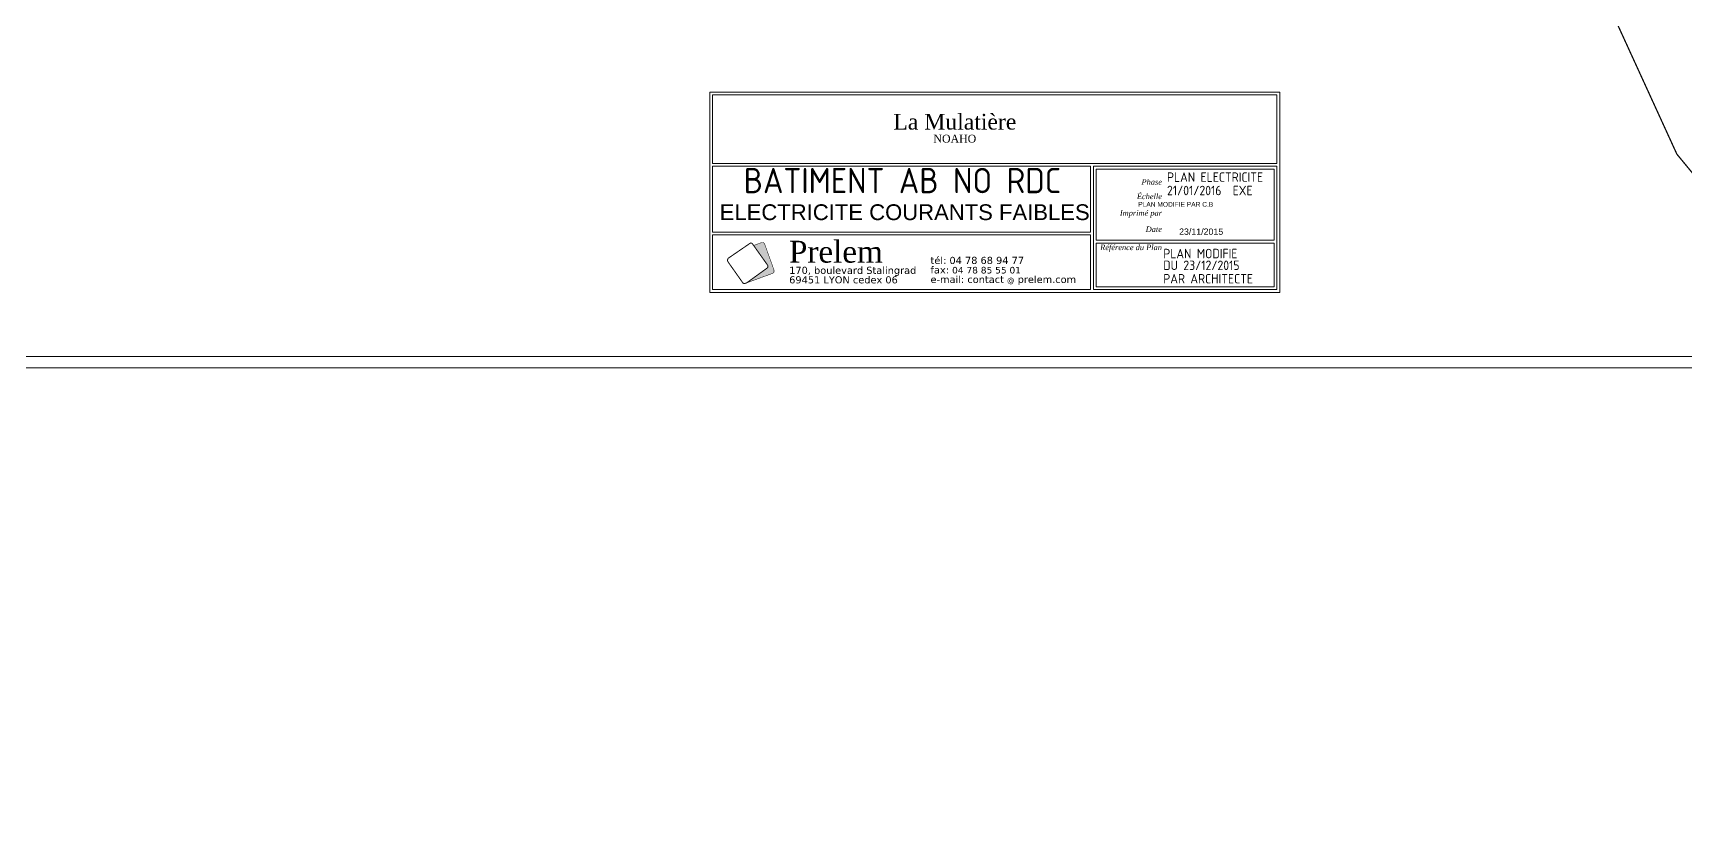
# Model space of a CAD drawing. Header units: centimetres. Extents: x 1724 to 19617, y -6503 to 8072.
# Drawn here: x 8041 to 13273, y -519 to 1938 of the extents above; entities that cross this region are included whole.
import ezdxf
from ezdxf.enums import TextEntityAlignment as Align

# ---------------------------------------------------------------- set-up
doc = ezdxf.new("R2010")
doc.units = ezdxf.units.CM
doc.layers.add('prlm-MOD-PB', color=123, linetype='Continuous')
doc.layers.add('prlm-ZCARTOUCHE', color=181, linetype='Continuous', lineweight=13)
doc.styles.add('Arial', font='arial.ttf')
doc.styles.add('prlm-georgia', font='georgia.ttf', dxfattribs={"height": 1.8})
doc.styles.add('prlm-verdana', font='verdana.ttf', dxfattribs={"height": 0.9})
doc.styles.get("Standard").update_dxf_attribs({"font": 'isocp.shx', "height": 15})

# ---------------------------------------------------------------- blocks, each defined once
blk = doc.blocks.new('cartouche_BET')
at = {"layer": 'prlm-ZCARTOUCHE'}
blk.add_hatch(color=0, dxfattribs=at).paths.add_polyline_path([(10.04, 4.46), (10.1, 4.2), (10.05, 4), (6.22, 1.23), (11.06, 3), (11.21, 3.19), (11.22, 3.55), (9.47, 8.4), (9.27, 8.56), (9, 8.61), (7.57, 8.07), (7.5, 8.04)])
at = {"layer": 'prlm-ZCARTOUCHE', "color": 0}
blk.add_lwpolyline([(0, 10), (0, 0), (69, 0), (69, 10)], close=True, dxfattribs=at)
for points, const_width in [([(6.81, 8.43), (2.83, 5.7), (2.72, 5.42), (2.76, 5.14), (5.55, 1.19), (5.8, 1.08), (6.22, 1.23), (10.05, 4), (10.1, 4.2), (10.04, 4.46), (7.22, 8.43), (6.98, 8.51), (6.81, 8.43)], 0.18), ([(6.22, 1.23), (11.06, 3), (11.21, 3.19), (11.22, 3.55), (9.47, 8.4), (9.27, 8.56), (9, 8.61), (7.57, 8.07), (7.5, 8.04)], 0.09)]:
    blk.add_lwpolyline(points, dxfattribs=dict(at, const_width=const_width))
at = {"layer": 'prlm-ZCARTOUCHE', "color": 0, "attachment_point": 4, "line_spacing_factor": 0.8, "style": 'prlm-verdana'}
for s, insert, char_height, width in [('{\\fGeorgia|b0|i0|c0|p18;Prelem}', (13.95, 6.89), 4, 47.6343), ('tél: 04 78 68 94 77\\Pfax: {\\H0.92308x;04 78 85 55 01}   \\Pe-mail: contact {\\H0.7692x;@} prelem.com', (39.77, 3.41), 1.3, 31.0691), ('170, boulevard Stalingrad   ^J69451 LYON cedex 06', (13.98, 2.64), 1.3, 47.6343)]:
    blk.add_mtext(s, dxfattribs=dict(at, insert=insert, char_height=char_height, width=width))
blk = doc.blocks.new('$CTfon')
at = {"color": 0}
blk.add_wipeout([(-104.48, 36.98), (0.47, 36.98), (0.47, -0.48), (-104.48, -0.48)], dxfattribs=at).dxf.layer = 'prlm-ZCARTOUCHE'
at = {"layer": 'prlm-ZCARTOUCHE', "color": 0}
for points in [[(-104, 36.5), (0, 36.5), (0, 0), (-104, 0)], [(-103.5, 36), (-0.5, 36), (-0.5, 23.5), (-103.5, 23.5)], [(-103.5, 23), (-34.5, 23), (-34.5, 11), (-103.5, 11)], [(-34, 23), (-0.5, 23), (-0.5, 0.5), (-34, 0.5)], [(-1, 9.5), (-33.5, 9.5), (-33.5, 22.5), (-1, 22.5)], [(-1, 1), (-33.5, 1), (-33.5, 9), (-1, 9)]]:
    blk.add_lwpolyline(points, close=True, dxfattribs=at)
blk.add_blockref('cartouche_BET', (-103.5, 0.5), dxfattribs=at)
at = {"layer": 'prlm-ZCARTOUCHE', "color": 0, "linetype": 'ByBlock', "ltscale": 20, "char_height": 1, "attachment_point": 6}
for s, insert, width in [('{\\fGeorgia|b0|i1|c0|p18;Échelle}', (-21.49, 17.5), 11), ('{\\fGeorgia|b0|i1|c0|p18;Phase}', (-21.49, 20.13), 11), ('{\\fGeorgia|b0|i1|c0|p18;Imprimé par}', (-21.49, 14.31), 11), ('{\\fGeorgia|b0|i1|c0|p18;Date}', (-21.49, 11.51), 11), ('{\\fGeorgia|b0|i1|c0|p18;Référence du Plan}', (-21.49, 8.04), 12.8598)]:
    blk.add_mtext(s, dxfattribs=dict(at, insert=insert, width=width))
blk = doc.blocks.new('$CTaff')
at = {"layer": 'prlm-ZCARTOUCHE', "color": 0, "linetype": 'ByBlock', "lineweight": -2, "style": 'prlm-georgia', "flags": 8}
blk.add_attdef('CTAFF', text='', height=5, dxfattribs=at).set_placement((-52.46, 32.05), align=Align.MIDDLE_CENTER)
blk = doc.blocks.new('$CTcli')
at = {"layer": 'prlm-ZCARTOUCHE', "color": 0, "linetype": 'ByBlock', "lineweight": -2, "style": 'prlm-georgia', "flags": 8}
blk.add_attdef('CTCLI', text='', height=2.5, dxfattribs=at).set_placement((-52.46, 26.66), align=Align.MIDDLE_CENTER)

msp = doc.modelspace()

# ---------------------------------------------------------------- linework, layer by layer
at = {"layer": 'prlm-MOD-PB', "color": 1, "ltscale": 0.8, "const_width": 4}
msp.add_lwpolyline([(13761.483, -516.515), (13968.712, 749.459), (13959.38, 872.606), (13804.434, 1012.432), (13501.663, 1247.126), (13247.482, 1554.313), (13061.378, 1960.662), (12968.696, 2271.768), (12944.756, 2600.055), (12959.986, 3665.064), (12897.821, 3950.03), (12830.457, 4130.454), (12720.551, 4328.503), (12567.536, 4529.698), (12430.971, 4881.092), (12384.356, 5226.777), (12413.824, 5469.256)], dxfattribs=at)

# ---------------------------------------------------------------- block references
at = {"layer": 'prlm-ZCARTOUCHE', "xscale": 17.35581242511762, "yscale": 17.35581242511762, "zscale": 17.35581242511762}
msp.add_blockref('$CTfon', (11989.326, 1116.961), dxfattribs=at)

# ---------------------------------------------------------------- next in the draw order: linework, layer by layer
at = {"layer": 'prlm-ZCARTOUCHE'}
for points in [[(1732.891, 6131.57), (14012.17, 6131.57), (14012.17, 878.498), (1732.891, 878.498)], [(1754.341, 6101.831), (13971.838, 6101.831), (13971.838, 914.315), (1754.341, 914.315)]]:
    msp.add_lwpolyline(points, close=True, dxfattribs=at)

# ---------------------------------------------------------------- next in the draw order: block references
at = {"layer": 'prlm-ZCARTOUCHE', "xscale": 9.93531159235863, "yscale": 9.93531159235863, "zscale": 9.93531159235863}
for name, values in [('$CTaff', {'CTAFF': 'La Mulatière'}), ('$CTcli', {'CTCLI': 'NOAHO'})]:
    msp.add_blockref(name, (11481.606, 1338.645), dxfattribs=at).add_auto_attribs(values)

# ---------------------------------------------------------------- next in the draw order: texts
at = {"layer": 'prlm-ZCARTOUCHE', "lineweight": 30}
msp.add_text('BATIMENT AB NO RDC', height=80, dxfattribs=at).set_placement((10291.616, 1430.883))
at = {"layer": 'prlm-ZCARTOUCHE', "color": 1}
for s, p in [('PLAN ELECTRICITE', (11632.378, 1466.837)), ('21/01/2016', (11632.378, 1424.404)), ('PLAN MODIFIE ', (11620.544, 1224.783)), ('DU 23/12/2015', (11620.544, 1187.575)), ('PAR ARCHITECTE', (11620.544, 1145.141))]:
    msp.add_text(s, height=30, dxfattribs=at).set_placement(p)
at = {"layer": 'prlm-ZCARTOUCHE'}
msp.add_text('EXE', height=30, dxfattribs=at).set_placement((11840.406, 1424.337))
at = {"layer": 'prlm-ZCARTOUCHE', "color": 1, "lineweight": 30, "ltscale": 25, "style": 'Arial'}
msp.add_text('ELECTRICITE COURANTS FAIBLES', height=50, dxfattribs=at).set_placement((10215.501, 1345.697))
at = {"layer": 'prlm-ZCARTOUCHE', "color": 1, "ltscale": 25, "style": 'Arial'}
msp.add_text('PLAN MODIFIE PAR C.B', height=15, dxfattribs=at).set_placement((11541.317, 1388.133))
at = {"layer": 'prlm-ZCARTOUCHE', "color": 1, "style": 'Arial'}
msp.add_text('23/11/2015', height=20, dxfattribs=at).set_placement((11670.667, 1299.099))

doc.saveas('drawing.dxf')
